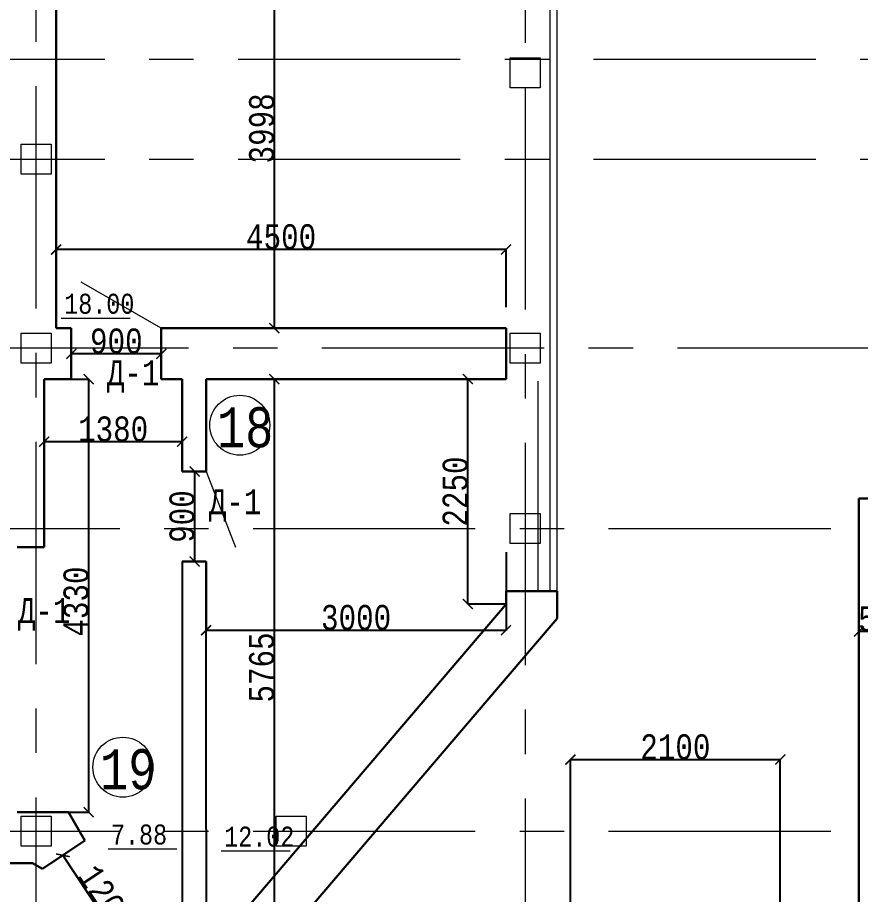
# Model space of a CAD drawing. Header units: millimetres. Extents: x -689206 to 4969298, y -1019800 to 703299.
# Drawn here: x 397132 to 405563, y -618036 to -609266 of the extents above; entities that cross this region are included whole.
import ezdxf

# ---------------------------------------------------------------- set-up
doc = ezdxf.new("R2010")
doc.units = ezdxf.units.MM
doc.linetypes.add('осеваяX2', pattern=[101.6, 63.5, -12.7, 12.7, -12.7])
for name, color, linetype, lineweight in [('несущие', 7, 'Continuous', 30), ('ОКНА', 250, 'Continuous', 20), ('РАЗМЕРЫ', 7, 'Continuous', 9), ('стены', 7, 'Continuous', 20)]:
    doc.layers.add(name, color=color, linetype=linetype, lineweight=lineweight)
doc.layers.add('четотам', color=7, linetype='Continuous')
doc.styles.add('Аннотативный', font='isocteur.ttf', dxfattribs={"width": 0.7, "height": 250})
doc.dimstyles.new('Аннотативный', dxfattribs={"dimscale": 0, "dimtxt": 250, "dimasz": 100, "dimexe": 1.25, "dimexo": 0.625, "dimtad": 1, "dimdec": 0, "dimtxsty": 'Аннотативный', "dimblk": 'ARCHTICK', "dimcen": 2.5, "dimadec": 0, "dimazin": 0, "dimtfac": 1, "dimtdec": 0, "dimtmove": 0, "dimatfit": 3, "dimfxl": 1, "dimarcsym": 0})

# ---------------------------------------------------------------- blocks, each defined once
blk = doc.blocks.new('_ArchTick')
at = {"color": 0, "linetype": 'ByBlock', "const_width": 0.15}
blk.add_lwpolyline([(-0.5, -0.5), (0.5, 0.5)], dxfattribs=at)
blk = doc.blocks.new('*D3715')
at = {"layer": 'Defpoints', "color": 0, "lineweight": 0, "transparency": 16777216}
for p in [(405547.2, -615406.6), (405547.2, -615406.6), (406057.2, -615406.6)]:
    blk.add_point(p, dxfattribs=at)
at = {"layer": 'стены', "color": 0, "lineweight": -2, "transparency": 16777216}
for p, q in [((405547.2, -615406), (405547.2, -615405.4)), ((406057.2, -615406.6), (405547.2, -615406.6)), ((406057.2, -615406), (406057.2, -615405.4))]:
    blk.add_line(p, q, dxfattribs=at)
at = {"layer": 'стены', "color": 0, "lineweight": -2, "transparency": 16777216, "xscale": 100, "yscale": 100, "zscale": 100, "rotation": 180}
blk.add_blockref('_ArchTick', (405547.2, -615406.6), dxfattribs=at)
at = {"layer": 'стены', "color": 0, "lineweight": -2, "transparency": 16777216, "xscale": 100, "yscale": 100, "zscale": 100}
blk.add_blockref('_ArchTick', (406057.2, -615406.6), dxfattribs=at)
at = {"layer": 'стены', "color": 0, "lineweight": 25, "transparency": 16777216, "insert": (405802.2, -615281), "char_height": 250, "attachment_point": 5, "style": 'Аннотативный'}
blk.add_mtext('510', dxfattribs=at)
blk = doc.blocks.new('*D3618')
at = {"layer": 'Defpoints', "color": 0, "lineweight": 0, "transparency": 16777216}
for p in [(399018, -612883.6), (399700.6, -612883.6), (399018, -618648.5)]:
    blk.add_point(p, dxfattribs=at)
at = {"layer": 'РАЗМЕРЫ', "color": 0, "lineweight": -2, "transparency": 16777216}
for p, q in [((399018.6, -612883.6), (399701.9, -612883.6)), ((399700.6, -618648.5), (399700.6, -612883.6)), ((399018.6, -618648.5), (399701.9, -618648.5))]:
    blk.add_line(p, q, dxfattribs=at)
at = {"layer": 'РАЗМЕРЫ', "color": 0, "lineweight": -2, "transparency": 16777216, "xscale": 100, "yscale": 100, "zscale": 100}
for p, rotation in [((399700.6, -612883.6), 90), ((399700.6, -618648.5), 270)]:
    blk.add_blockref('_ArchTick', p, dxfattribs=dict(at, rotation=rotation))
at = {"layer": 'РАЗМЕРЫ', "color": 0, "lineweight": 5, "transparency": 16777216, "insert": (399575, -615766.1), "char_height": 250, "attachment_point": 5, "rotation": 90, "style": 'Аннотативный'}
blk.add_mtext('5765', dxfattribs=at)
blk = doc.blocks.new('*D3619')
at = {"layer": 'Defpoints', "color": 0, "lineweight": 0, "transparency": 16777216}
for p in [(401636.4, -612881.6), (402018, -612881.6), (402018, -615131.6)]:
    blk.add_point(p, dxfattribs=at)
at = {"layer": 'РАЗМЕРЫ', "color": 0, "lineweight": -2, "transparency": 16777216}
for p, q in [((402017.4, -612881.6), (401635.1, -612881.6)), ((401636.4, -615131.6), (401636.4, -612881.6)), ((402017.4, -615131.6), (401635.1, -615131.6))]:
    blk.add_line(p, q, dxfattribs=at)
at = {"layer": 'РАЗМЕРЫ', "color": 0, "lineweight": -2, "transparency": 16777216, "xscale": 100, "yscale": 100, "zscale": 100}
for p, rotation in [((401636.4, -612881.6), 90), ((401636.4, -615131.6), 270)]:
    blk.add_blockref('_ArchTick', p, dxfattribs=dict(at, rotation=rotation))
at = {"layer": 'РАЗМЕРЫ', "color": 0, "lineweight": 5, "transparency": 16777216, "insert": (401510.8, -614006.6), "char_height": 250, "attachment_point": 5, "rotation": 90, "style": 'Аннотативный'}
blk.add_mtext('2250', dxfattribs=at)
blk = doc.blocks.new('*D3642')
at = {"layer": 'Defpoints', "color": 0, "linetype": 'ByBlock', "lineweight": 0, "transparency": 16777216}
for p in [(397669.9, -612628.6), (397669.9, -612628.6), (398570, -612628.6)]:
    blk.add_point(p, dxfattribs=at)
at = {"layer": 'РАЗМЕРЫ', "color": 0, "linetype": 'ByBlock', "lineweight": -2, "transparency": 16777216}
for p, q in [((397669.9, -612628), (397669.9, -612627.4)), ((398570, -612628.6), (397669.9, -612628.6)), ((398570, -612628), (398570, -612627.4))]:
    blk.add_line(p, q, dxfattribs=at)
at = {"layer": 'РАЗМЕРЫ', "color": 0, "linetype": 'ByBlock', "lineweight": -2, "transparency": 16777216, "xscale": 100, "yscale": 100, "zscale": 100, "rotation": 180}
blk.add_blockref('_ArchTick', (397669.9, -612628.6), dxfattribs=at)
at = {"layer": 'РАЗМЕРЫ', "color": 0, "linetype": 'ByBlock', "lineweight": -2, "transparency": 16777216, "xscale": 100, "yscale": 100, "zscale": 100}
blk.add_blockref('_ArchTick', (398570, -612628.6), dxfattribs=at)
at = {"layer": 'РАЗМЕРЫ', "color": 0, "linetype": 'ByBlock', "lineweight": 5, "transparency": 16777216, "insert": (398120, -612503), "char_height": 250, "attachment_point": 5, "style": 'Аннотативный'}
blk.add_mtext('900', dxfattribs=at)
blk = doc.blocks.new('*D3643')
at = {"layer": 'Defpoints', "color": 0, "linetype": 'ByBlock', "lineweight": 0, "transparency": 16777216}
for p in [(397397.9, -613508), (397397.9, -613508), (398778, -613508)]:
    blk.add_point(p, dxfattribs=at)
at = {"layer": 'РАЗМЕРЫ', "color": 0, "linetype": 'ByBlock', "lineweight": -2, "transparency": 16777216}
for p, q in [((398778, -613508), (397397.9, -613508)), ((397397.9, -613508.7), (397397.9, -613509.3)), ((398778, -613507.4), (398778, -613506.8))]:
    blk.add_line(p, q, dxfattribs=at)
at = {"layer": 'РАЗМЕРЫ', "color": 0, "linetype": 'ByBlock', "lineweight": -2, "transparency": 16777216, "xscale": 100, "yscale": 100, "zscale": 100, "rotation": 180}
blk.add_blockref('_ArchTick', (397397.9, -613508), dxfattribs=at)
at = {"layer": 'РАЗМЕРЫ', "color": 0, "linetype": 'ByBlock', "lineweight": -2, "transparency": 16777216, "xscale": 100, "yscale": 100, "zscale": 100}
blk.add_blockref('_ArchTick', (398778, -613508), dxfattribs=at)
at = {"layer": 'РАЗМЕРЫ', "color": 0, "linetype": 'ByBlock', "lineweight": 5, "transparency": 16777216, "insert": (398088, -613382.4), "char_height": 250, "attachment_point": 5, "style": 'Аннотативный'}
blk.add_mtext('1380', dxfattribs=at)
blk = doc.blocks.new('*D3644')
at = {"layer": 'Defpoints', "color": 0, "linetype": 'ByBlock', "lineweight": 0, "transparency": 16777216}
for p in [(397493.3, -612883.6), (397843.9, -612883.6), (397493.3, -617213.1)]:
    blk.add_point(p, dxfattribs=at)
at = {"layer": 'РАЗМЕРЫ', "color": 0, "linetype": 'ByBlock', "lineweight": -2, "transparency": 16777216}
for p, q in [((397494, -612883.6), (397845.2, -612883.6)), ((397843.9, -617213.1), (397843.9, -612883.6)), ((397494, -617213.1), (397845.2, -617213.1))]:
    blk.add_line(p, q, dxfattribs=at)
at = {"layer": 'РАЗМЕРЫ', "color": 0, "linetype": 'ByBlock', "lineweight": -2, "transparency": 16777216, "xscale": 100, "yscale": 100, "zscale": 100}
for p, rotation in [((397843.9, -612883.6), 90), ((397843.9, -617213.1), 270)]:
    blk.add_blockref('_ArchTick', p, dxfattribs=dict(at, rotation=rotation))
at = {"layer": 'РАЗМЕРЫ', "color": 0, "linetype": 'ByBlock', "lineweight": 5, "transparency": 16777216, "insert": (397718.3, -615106.8), "char_height": 250, "attachment_point": 5, "rotation": 90, "style": 'Аннотативный'}
blk.add_mtext('4330', dxfattribs=at)
blk = doc.blocks.new('*D3647')
at = {"layer": 'Defpoints', "color": 0, "linetype": 'ByBlock', "lineweight": 0, "transparency": 16777216}
for p in [(397585.5, -617644.8), (397585.5, -617644.8), (398248.9, -618640.8)]:
    blk.add_point(p, dxfattribs=at)
at = {"layer": 'РАЗМЕРЫ', "color": 0, "linetype": 'ByBlock', "lineweight": -2, "transparency": 16777216}
for p, q in [((397584.9, -617645.2), (397584.4, -617645.5)), ((398248.9, -618640.8), (397585.5, -617644.8)), ((398248.4, -618641.2), (398247.9, -618641.5))]:
    blk.add_line(p, q, dxfattribs=at)
at = {"layer": 'РАЗМЕРЫ', "color": 0, "linetype": 'ByBlock', "lineweight": -2, "transparency": 16777216, "xscale": 100, "yscale": 100, "zscale": 100}
for p, rotation in [((397585.5, -617644.8), 123.6678492284067), ((398248.9, -618640.8), 303.6678492284067)]:
    blk.add_blockref('_ArchTick', p, dxfattribs=dict(at, rotation=rotation))
at = {"layer": 'РАЗМЕРЫ', "color": 0, "linetype": 'ByBlock', "lineweight": 9, "transparency": 16777216, "insert": (398021.7, -618073.2), "char_height": 250, "attachment_point": 5, "rotation": 303.66785, "style": 'Аннотативный'}
blk.add_mtext('1200', dxfattribs=at)
blk = doc.blocks.new('*D3657')
at = {"layer": 'Defpoints', "color": 0, "linetype": 'ByBlock', "lineweight": 0, "transparency": 16777216}
for p in [(399700.6, -608375.7), (401585.2, -608375.7), (402018, -612373.6)]:
    blk.add_point(p, dxfattribs=at)
at = {"layer": 'РАЗМЕРЫ', "color": 0, "linetype": 'ByBlock', "lineweight": -2, "transparency": 16777216}
for p, q in [((401584.5, -608375.7), (399699.4, -608375.7)), ((399700.6, -612373.6), (399700.6, -608375.7)), ((402017.4, -612373.6), (399699.4, -612373.6))]:
    blk.add_line(p, q, dxfattribs=at)
at = {"layer": 'РАЗМЕРЫ', "color": 0, "linetype": 'ByBlock', "lineweight": -2, "transparency": 16777216, "xscale": 100, "yscale": 100, "zscale": 100}
for p, rotation in [((399700.6, -608375.7), 90), ((399700.6, -612373.6), 270)]:
    blk.add_blockref('_ArchTick', p, dxfattribs=dict(at, rotation=rotation))
at = {"layer": 'РАЗМЕРЫ', "color": 0, "linetype": 'ByBlock', "lineweight": 5, "transparency": 16777216, "insert": (399575, -610374.6), "char_height": 250, "attachment_point": 5, "rotation": 90, "style": 'Аннотативный'}
blk.add_mtext('3998', dxfattribs=at)
blk = doc.blocks.new('*D3658')
at = {"layer": 'Defpoints', "color": 0, "linetype": 'ByBlock', "lineweight": 9, "transparency": 16777216}
for p in [(397517.9, -611585.6), (402018, -612163), (397517.9, -612373.6)]:
    blk.add_point(p, dxfattribs=at)
at = {"layer": 'РАЗМЕРЫ', "color": 0, "linetype": 'ByBlock', "lineweight": -2, "transparency": 16777216}
for p, q in [((397517.9, -612373), (397517.9, -611584.4)), ((402018, -611585.6), (397517.9, -611585.6)), ((402018, -612162.4), (402018, -611584.4))]:
    blk.add_line(p, q, dxfattribs=at)
at = {"layer": 'РАЗМЕРЫ', "color": 0, "linetype": 'ByBlock', "lineweight": -2, "transparency": 16777216, "xscale": 100, "yscale": 100, "zscale": 100, "rotation": 180}
blk.add_blockref('_ArchTick', (397517.9, -611585.6), dxfattribs=at)
at = {"layer": 'РАЗМЕРЫ', "color": 0, "linetype": 'ByBlock', "lineweight": -2, "transparency": 16777216, "xscale": 100, "yscale": 100, "zscale": 100}
blk.add_blockref('_ArchTick', (402018, -611585.6), dxfattribs=at)
at = {"layer": 'РАЗМЕРЫ', "color": 0, "linetype": 'ByBlock', "lineweight": 5, "transparency": 16777216, "insert": (399768, -611460), "char_height": 250, "attachment_point": 5, "style": 'Аннотативный'}
blk.add_mtext('4500', dxfattribs=at)
blk = doc.blocks.new('*D3662')
at = {"layer": 'Defpoints', "color": 0, "linetype": 'ByBlock', "lineweight": 0, "transparency": 16777216}
for p in [(398898, -613806.6), (398904.1, -613806.6), (398898, -614706.6)]:
    blk.add_point(p, dxfattribs=at)
at = {"layer": 'РАЗМЕРЫ', "color": 0, "linetype": 'ByBlock', "lineweight": -2, "transparency": 16777216}
for p, q in [((398898.6, -613806.6), (398905.4, -613806.6)), ((398904.1, -614706.6), (398904.1, -613806.6)), ((398898.6, -614706.6), (398905.4, -614706.6))]:
    blk.add_line(p, q, dxfattribs=at)
at = {"layer": 'РАЗМЕРЫ', "color": 0, "linetype": 'ByBlock', "lineweight": -2, "transparency": 16777216, "xscale": 100, "yscale": 100, "zscale": 100}
for p, rotation in [((398904.1, -613806.6), 90), ((398904.1, -614706.6), 270)]:
    blk.add_blockref('_ArchTick', p, dxfattribs=dict(at, rotation=rotation))
at = {"layer": 'РАЗМЕРЫ', "color": 0, "linetype": 'ByBlock', "lineweight": 5, "transparency": 16777216, "insert": (398778.5, -614256.6), "char_height": 250, "attachment_point": 5, "rotation": 90, "style": 'Аннотативный'}
blk.add_mtext('900', dxfattribs=at)
blk = doc.blocks.new('*D3591')
at = {"layer": 'Defpoints', "color": 0, "lineweight": 0, "ltscale": 150, "transparency": 16777216}
for p in [(402018, -614613.3), (399018, -614706.6), (402018, -615393.3)]:
    blk.add_point(p, dxfattribs=at)
at = {"layer": 'РАЗМЕРЫ', "color": 0, "lineweight": -2, "ltscale": 150, "transparency": 16777216}
for p, q in [((402018, -614614), (402018, -615394.6)), ((399018, -614707.3), (399018, -615394.6)), ((399018, -615393.3), (402018, -615393.3))]:
    blk.add_line(p, q, dxfattribs=at)
at = {"layer": 'РАЗМЕРЫ', "color": 0, "lineweight": -2, "ltscale": 150, "transparency": 16777216, "xscale": 100, "yscale": 100, "zscale": 100, "rotation": 180}
blk.add_blockref('_ArchTick', (399018, -615393.3), dxfattribs=at)
at = {"layer": 'РАЗМЕРЫ', "color": 0, "lineweight": -2, "ltscale": 150, "transparency": 16777216, "xscale": 100, "yscale": 100, "zscale": 100}
blk.add_blockref('_ArchTick', (402018, -615393.3), dxfattribs=at)
at = {"layer": 'РАЗМЕРЫ', "color": 0, "lineweight": 5, "ltscale": 150, "transparency": 16777216, "insert": (400518, -615267.7), "char_height": 250, "attachment_point": 5, "style": 'Аннотативный'}
blk.add_mtext('3000', dxfattribs=at)
blk = doc.blocks.new('*D3785')
at = {"layer": 'Defpoints', "color": 0, "lineweight": 0, "ltscale": 35, "transparency": 16777216}
for p in [(404761.3, -616687.2), (402661.3, -618685.7), (404761.3, -618685.7)]:
    blk.add_point(p, dxfattribs=at)
at = {"layer": 'РАЗМЕРЫ', "color": 0, "lineweight": -2, "ltscale": 35, "transparency": 16777216}
for p, q in [((402661.3, -618685), (402661.3, -616685.9)), ((402661.3, -616687.2), (404761.3, -616687.2)), ((404761.3, -618685), (404761.3, -616685.9))]:
    blk.add_line(p, q, dxfattribs=at)
at = {"layer": 'РАЗМЕРЫ', "color": 0, "lineweight": -2, "ltscale": 35, "transparency": 16777216, "xscale": 100, "yscale": 100, "zscale": 100, "rotation": 180}
blk.add_blockref('_ArchTick', (402661.3, -616687.2), dxfattribs=at)
at = {"layer": 'РАЗМЕРЫ', "color": 0, "lineweight": -2, "ltscale": 35, "transparency": 16777216, "xscale": 100, "yscale": 100, "zscale": 100}
blk.add_blockref('_ArchTick', (404761.3, -616687.2), dxfattribs=at)
at = {"layer": 'РАЗМЕРЫ', "color": 0, "lineweight": 0, "ltscale": 35, "transparency": 16777216, "insert": (403711.3, -616561.5), "char_height": 250, "attachment_point": 5, "style": 'Аннотативный'}
blk.add_mtext('2100', dxfattribs=at)

msp = doc.modelspace()

# ---------------------------------------------------------------- linework, layer by layer
at = {"layer": 'несущие', "color": 0}
for p, q in [((405547.2, -614075.7), (405547.2, -614585.7)), ((406872.1, -614077.7), (405547.2, -614075.7)), ((405547.2, -614896.6), (405547.2, -614375.7)), ((397127.9, -617213.1), (397227.9, -617213.1)), ((397227.9, -617213.1), (397642.3, -617213.1)), ((397468, -617723.1), (397806.5, -617497.6)), ((393713.3, -617723.1), (397283, -617723.1))]:
    msp.add_line(p, q, dxfattribs=at)
at = {"layer": 'ОКНА', "lineweight": 13}
msp.add_line((402338, -615001.8), (402338, -612901.8), dxfattribs=at)
at = {"layer": 'РАЗМЕРЫ', "linetype": 'осеваяX2', "lineweight": 5, "ltscale": 35}
for p, q in [((397317.9, -654848), (397317.9, -605006.7)), ((423735.2, -612573.6), (356665.2, -612573.6))]:
    msp.add_line(p, q, dxfattribs=at)
at = {"layer": 'РАЗМЕРЫ', "lineweight": 15}
for p, q in [((402528, -615001.8), (402528, -607865.7)), ((402458, -615001.8), (402458, -607935.7))]:
    msp.add_line(p, q, dxfattribs=at)
at = {"layer": 'РАЗМЕРЫ'}
for p, q in [((397569.6, -612271.1), (398258.8, -612271.1)), ((398037.5, -617579.3), (398726.7, -617579.3)), ((399169.3, -617600.6), (399858.6, -617600.6))]:
    msp.add_line(p, q, dxfattribs=at)
at = {"layer": 'РАЗМЕРЫ', "lineweight": 30}
for p, q in [((402528, -615276.5), (402528, -615133.2)), ((402273, -615575.3), (402528, -615276.5))]:
    msp.add_line(p, q, dxfattribs=at)
at = {"layer": 'РАЗМЕРЫ', "linetype": 'ByBlock', "lineweight": 30, "ltscale": 35}
for p, q in [((397806.5, -617497.6), (397642.3, -617213.1)), ((397806.5, -617497.6), (397382.1, -617780.3)), ((397382.1, -617780.3), (397283, -617723.1))]:
    msp.add_line(p, q, dxfattribs=at)
at = {"layer": 'стены', "linetype": 'осеваяX2', "lineweight": 5, "ltscale": 35}
for p, q in [((402208, -606408.2), (402208, -654848)), ((356665.2, -609683.6), (423867.9, -609683.6)), ((356665.2, -610683.6), (423867.9, -610683.6)), ((356815.2, -614375.7), (423867.9, -614375.7)), ((356815.2, -617403.1), (423867.9, -617403.1))]:
    msp.add_line(p, q, dxfattribs=at)
at = {"layer": 'стены', "lineweight": 30}
for p, q in [((397517.9, -607865.7), (397517.9, -612373.6)), ((397517.9, -612373.6), (397669.9, -612373.6)), ((397669.9, -612373.6), (397669.9, -612883.6)), ((398570, -612373.6), (402018, -612373.6)), ((402018, -612373.6), (398570, -612373.6)), ((398570, -612373.6), (398570, -612883.6)), ((402018, -612373.6), (402018, -612883.6)), ((397397.9, -612883.6), (397669.9, -612883.6)), ((397397.9, -614563.6), (397397.9, -612883.6)), ((397669.9, -612883.6), (397509.9, -612883.6)), ((398570, -612883.6), (398778, -612883.6)), ((398778, -612883.6), (398778, -613806.6)), ((402018, -612883.6), (399018, -612883.6)), ((399018, -613806.6), (399018, -612883.6)), ((398778, -613806.6), (399018, -613806.6)), ((397127.9, -614563.6), (397397.9, -614563.6)), ((399018, -614706.6), (398778, -614706.6)), ((405547.2, -614896.6), (405547.2, -617093.6)), ((402018, -615001.8), (402018, -615133.6)), ((402018, -615001.8), (402018, -615131.6)), ((402528, -615001.8), (402018, -615001.8)), ((402528, -615131.1), (402528, -615001.8)), ((402018, -615133.6), (399018, -618648.5)), ((402273, -615575.3), (399273, -619090.2)), ((405547.2, -617093.6), (405547.3, -618565.7))]:
    msp.add_line(p, q, dxfattribs=at)
at = {"layer": 'стены', "lineweight": 9}
for p, q in [((398570, -612373.6), (397769.3, -611911.4)), ((399018, -613806.6), (399312.1, -614563))]:
    msp.add_line(p, q, dxfattribs=at)
at = {"layer": 'стены'}
for p, q in [((397517.9, -612373.6), (397669.9, -612373.6)), ((398778, -612883.6), (398570, -612883.6)), ((399018, -612883.6), (399379.9, -612883.6))]:
    msp.add_line(p, q, dxfattribs=at)
at = {"layer": 'стены', "lineweight": 25}
for p, q in [((398778, -614706.6), (398778, -617383.6)), ((399018, -617383.6), (399018, -614706.6)), ((398778, -617383.6), (398778, -618929.7)), ((399018, -617383.6), (399018, -618648.5))]:
    msp.add_line(p, q, dxfattribs=at)
at = {"layer": 'стены', "lineweight": 20}
for points in [[(402058, -609669.3), (402358, -609669.3), (402358, -609969.3), (402058, -609969.3)], [(397167.9, -610533.6), (397467.9, -610533.6), (397467.9, -610833.6), (397167.9, -610833.6)], [(397167.9, -612423.6), (397467.9, -612423.6), (397467.9, -612723.6), (397167.9, -612723.6)], [(402058, -612423.6), (402358, -612423.6), (402358, -612723.6), (402058, -612723.6)], [(402058, -614227.7), (402358, -614227.7), (402358, -614527.7), (402058, -614527.7)], [(397167.9, -617252.6), (397467.9, -617252.6), (397467.9, -617552.6), (397167.9, -617552.6)]]:
    msp.add_lwpolyline(points, close=True, dxfattribs=at)
at = {"layer": 'стены'}
msp.add_lwpolyline([(399717.9, -617253.1), (400017.9, -617253.1), (400017.9, -617553.1), (399717.9, -617553.1)], close=True, dxfattribs=at)
at = {"layer": 'четотам', "lineweight": 13}
for centre in [(399355.2, -613343.3), (398185.2, -616763.3)]:
    msp.add_circle(centre, 300, dxfattribs=at)

# ---------------------------------------------------------------- texts
at = {"layer": 'РАЗМЕРЫ', "char_height": 200, "width": 656.117, "attachment_point": 1, "style": 'Аннотативный'}
for s, insert in [('18.00', (397598.9, -612028.2)), ('7.88', (398066.7, -617336.5)), ('12.02', (399198.6, -617357.7))]:
    msp.add_mtext(s, dxfattribs=dict(at, insert=insert))
at = {"layer": 'РАЗМЕРЫ', "lineweight": 20, "ltscale": 150, "char_height": 250, "width": 922.913, "attachment_point": 1, "style": 'Аннотативный'}
for insert in [(398025.2, -612692.8), (399045.2, -613982.8), (397135.2, -615072.8)]:
    msp.add_mtext('Д-1', dxfattribs=dict(at, insert=insert))
at = {"layer": 'РАЗМЕРЫ', "lineweight": 13, "ltscale": 150, "char_height": 401.1, "width": 1460, "attachment_point": 1, "style": 'Аннотативный'}
for s, insert in [('18', (399127.2, -613163.4)), ('19', (397957.2, -616583.4))]:
    msp.add_mtext(s, dxfattribs=dict(at, insert=insert))

# ---------------------------------------------------------------- dimensions: what is measured, and where the dimension line sits
at = {"layer": 'РАЗМЕРЫ', "linetype": 'ByBlock', "lineweight": 5}
for base, p1, p2, picture, middle in [((399700.6, -608375.7), (402018, -612373.6), (401585.2, -608375.7), '*D3657', (399575, -610374.6)), ((398904.1, -613806.6), (398898, -614706.6), (398898, -613806.6), '*D3662', (398778.5, -614256.6))]:
    dim = msp.add_linear_dim(base=base, p1=p1, p2=p2, angle=90, dimstyle='Аннотативный', dxfattribs=at)
    dim.commit()
    dim.dimension.update_dxf_attribs({"geometry": picture, "text_midpoint": middle})
dim = msp.add_linear_dim(base=(397517.9, -611585.6), p1=(402018, -612163), p2=(397517.9, -612373.6), dimstyle='Аннотативный', dxfattribs=at)
dim.commit()
dim.dimension.update_dxf_attribs({"geometry": '*D3658', "text_midpoint": (399768, -611460)})
at = {"layer": 'РАЗМЕРЫ', "color": 18, "linetype": 'ByBlock', "lineweight": 5, "true_color": 0x000000}
for base, p1, p2, picture, middle in [((397669.9, -612628.6), (398570, -612628.6), (397669.9, -612628.6), '*D3642', (398120, -612503)), ((397397.9, -613508), (398778, -613508), (397397.9, -613508), '*D3643', (398088, -613382.4))]:
    dim = msp.add_linear_dim(base=base, p1=p1, p2=p2, dimstyle='Аннотативный', dxfattribs=at)
    dim.commit()
    dim.dimension.update_dxf_attribs({"geometry": picture, "text_midpoint": middle})
dim = msp.add_linear_dim(base=(397843.9, -612883.6), p1=(397493.3, -617213.1), p2=(397493.3, -612883.6), angle=90, text='4330', dimstyle='Аннотативный', dxfattribs=at)
dim.commit()
dim.dimension.update_dxf_attribs({"geometry": '*D3644', "text_midpoint": (397843.9, -615106.8), "dimtype": 160})
at = {"layer": 'РАЗМЕРЫ', "lineweight": 5}
for base, p1, p2, picture, middle in [((399700.6, -612883.6), (399018, -618648.5), (399018, -612883.6), '*D3618', (399575, -615766.1)), ((401636.4, -612881.6), (402018, -615131.6), (402018, -612881.6), '*D3619', (401510.8, -614006.6))]:
    dim = msp.add_linear_dim(base=base, p1=p1, p2=p2, angle=90, dimstyle='Аннотативный', dxfattribs=at)
    dim.commit()
    dim.dimension.update_dxf_attribs({"geometry": picture, "text_midpoint": middle})
at = {"layer": 'РАЗМЕРЫ', "lineweight": 5, "ltscale": 150}
dim = msp.add_linear_dim(base=(402018, -615393.3), p1=(399018, -614706.6), p2=(402018, -614613.3), dimstyle='Аннотативный', dxfattribs=at)
dim.commit()
dim.dimension.update_dxf_attribs({"geometry": '*D3591', "text_midpoint": (400518, -615267.7)})
at = {"layer": 'РАЗМЕРЫ', "lineweight": 0, "ltscale": 35}
dim = msp.add_linear_dim(base=(404761.3, -616687.2), p1=(402661.3, -618685.7), p2=(404761.3, -618685.7), dimstyle='Аннотативный', dxfattribs=at)
dim.commit()
dim.dimension.update_dxf_attribs({"geometry": '*D3785', "text_midpoint": (403711.3, -616561.5)})
at = {"layer": 'РАЗМЕРЫ', "color": 18, "linetype": 'ByBlock', "lineweight": 9, "true_color": 0x000000}
dim = msp.add_aligned_dim(p1=(398248.9, -618640.8), p2=(397585.5, -617644.8), distance=0, text='1200', dimstyle='Аннотативный', dxfattribs=at)
dim.commit()
dim.dimension.update_dxf_attribs({"geometry": '*D3647', "text_midpoint": (398021.7, -618073.2)})
at = {"layer": 'стены', "lineweight": 25}
dim = msp.add_linear_dim(base=(405547.2, -615406.6), p1=(406057.2, -615406.6), p2=(405547.2, -615406.6), dimstyle='Аннотативный', dxfattribs=at)
dim.commit()
dim.dimension.update_dxf_attribs({"geometry": '*D3715', "text_midpoint": (405802.2, -615281)})

doc.saveas('drawing.dxf')
